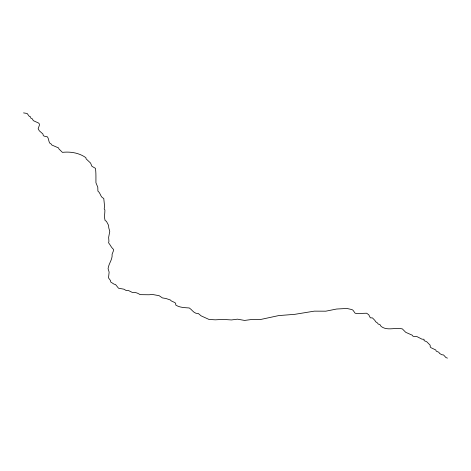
<?xml version="1.0" encoding="UTF-8"?>
<svg xmlns="http://www.w3.org/2000/svg" width="471" height="471" viewBox="0 0 471 471"><rect width="100%" height="100%" fill="white"/><g stroke="black" fill="none" stroke-linecap="round" stroke-linejoin="round"><path stroke-width="0.71" d="M23.55 112.887L27.147 113.499L29.267 116.349L30.603 116.879L30.815 118.144L32.158 118.674L33.359 120.67L38.651 123.072L39.352 123.967L39.352 125.351L38.157 128.736L39.281 130.767L42.955 134.029L43.167 135.212L44.009 136.107L47.4 136.837C48.913 138.804 48.431 141.465 50.008 143.396L51.209 144.008L51.845 145.027L58.545 147.918L58.969 148.977L62.425 152.363C70.473 151.45 79.14 152.851 85.852 157.655L86.134 158.88L90.579 163.072L91.922 166.292L95.448 168.33C96.149 173.045 95.86 177.979 95.943 182.789L97.774 187.187L97.915 191.096C100.676 193.028 100.264 197.184 103.773 198.474L104.55 206.092L104.197 208.983L104.903 209.96C104.927 213.557 104.014 216.96 105.115 220.593L106.381 221.24L108.571 225.356L108.783 227.923L109.767 231.343L108.642 237.372L108.925 241.282L108.571 242.789C110.344 244.955 111.297 247.552 113.511 249.389L113.44 250.819L112.098 254.281C112.699 259.421 108.613 263.607 108.077 268.658L109.137 272.12L108.501 277.866L110.614 280.716L110.685 281.976L114.006 284.137L115.554 284.543L118.515 288.211L123.879 289.188L126.21 290.53L128.465 290.53L132.274 292.409C135.083 292.008 137.82 293.097 140.111 294.646L149.213 294.769L152.104 294.404L159.157 295.706L162.407 297.907L166.004 298.52L170.378 299.986L171.226 300.881L175.035 302.67L175.742 303.648L175.742 305.037C179.71 307.663 184.673 307.622 189.283 307.969C192.339 309.912 193.958 313.916 198.315 313.509L201.141 315.87L209.042 319.456L215.324 319.821L223.083 319.415L231.479 319.944L237.478 319.167L244.602 320.433L250.672 319.621L259.98 319.621L278.679 315.588L294.84 314.322L314.31 311.143L325.814 311.184L336.606 309.029L346.909 308.458L351.99 309.594L353.044 310.289L355.093 313.18L356.718 313.551L366.591 313.221L368.711 314.687L370.33 317.825L372.449 317.907L374.987 320.515L375.481 321.616L377.601 323.082L378.166 324.06L379.856 324.466L381.127 326.421C387.35 331.19 395.399 327.127 402.364 328.905L405.749 332.326L412.384 335.258L413.02 336.276L417.041 336.647L421.981 339.173L424.024 339.291L424.094 340.639L426.779 341.775L430.164 345.202L430.164 346.503L430.73 347.563L435.81 350.006L436.234 351.148L438.913 352.29L439.408 353.303L441.663 354.692L443.57 354.975L445.966 357.583L447.45 358.113"/></g></svg>
